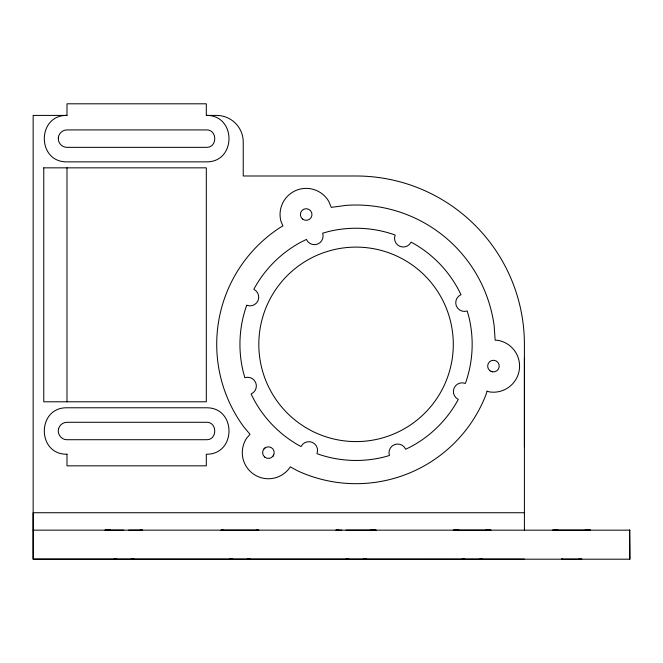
<?xml version="1.0" encoding="UTF-8"?>
<svg xmlns="http://www.w3.org/2000/svg" width="663" height="663" viewBox="0 0 663 663"><rect width="100%" height="100%" fill="white"/><g stroke="black" fill="none" stroke-linecap="round" stroke-linejoin="round"><path stroke-width="0.99" d="M66.988 401.795L66.988 167.838M524.408 530.127L524.408 344.346A168.361 168.361 0 0 0 356.048 175.993L243.238 175.993L243.238 142.089A26.677 26.677 0 0 0 216.561 115.412L206.317 115.412L206.317 103.801L66.988 103.801L66.988 115.412C36.763 114.906 36.763 162.369 66.988 161.855L206.317 161.855C236.542 162.369 236.542 114.906 206.317 115.412M272.883 456.326L273.686 455.042M263.949 448.917L265.059 447.881M140.175 530.168L142.702 530.168L128.713 530.16M223.605 530.168L221.077 530.168L258.81 530.168L256.283 530.176M338.644 530.168L335.95 530.168L341.835 530.176M132.625 559.166L133.992 559.166L131.017 559.166M231.138 559.174L229.779 559.174L232.754 559.174M248.741 559.174L250.1 559.174L247.125 559.174M347.255 559.166L345.887 559.166L348.871 559.174M364.849 559.166L366.208 559.166L363.233 559.166M463.362 559.191L462.003 559.191L464.978 559.199M480.957 559.199L482.324 559.191L479.349 559.191M562.796 559.182L561.437 559.182L581.758 559.182L578.782 559.182M66.988 115.412L33.15 115.412L33.15 559.149L629.85 559.199L629.684 530.102L629.85 559.199M524.408 512.731L33.15 512.731L33.15 559.166L524.408 559.149M110.489 530.16L104.961 530.16L123.832 530.176M33.15 530.151L629.85 530.168M346.003 530.176L376.153 530.168L370.269 530.168M458.821 530.168L453.293 530.176L491.026 530.176L485.507 530.168M558.254 530.176L552.727 530.176L590.46 530.176L584.94 530.176M491.084 371.379L492.543 371.81M524.408 357.78L524.408 446.754M43.766 167.838L43.766 401.795L206.317 401.795L206.317 167.838L43.766 167.838M58.311 137.912C57.797 142.81 62.065 147.451 66.988 147.343L206.317 147.343C217.53 147.832 217.53 129.434 206.317 129.923L66.988 129.923C62.587 129.865 58.609 133.528 58.311 137.912M66.988 454.221L66.988 465.832L206.317 465.832L206.317 454.221C236.542 454.735 236.542 407.273 206.317 407.778L66.988 407.778C36.763 407.273 36.763 454.735 66.988 454.221M58.543 428.862C57.051 434.124 61.518 439.867 66.988 439.71L206.317 439.71C217.53 440.199 217.53 421.801 206.317 422.29L66.988 422.29C63.101 422.256 59.463 425.091 58.543 428.862M487.073 391.203L485.913 394.841A139.329 139.329 0 0 1 297.505 470.78L290.228 466.843L289.905 467.481A26.122 26.122 0 0 1 253.556 474.111A26.122 26.122 0 0 1 246.926 437.762L250.034 434.331L243.835 426.939A139.329 139.329 0 0 1 280.673 227.169L282.877 225.934L280.971 221.367A26.122 26.122 0 0 1 328.765 201.386L331.26 207.362L346.451 205.348A139.329 139.329 0 0 1 494.175 326.039L495.153 340.21L497.523 340.276A26.122 26.122 0 0 1 519.253 370.161A26.122 26.122 0 0 1 489.369 391.883L487.073 391.203M246.769 305.253L245.998 307.342A116.108 116.108 0 0 0 243.296 372.067L244.879 377.728A8.718 8.718 0 0 1 255.794 382.858A8.718 8.718 0 0 1 251.128 393.979L253.738 399.242A116.108 116.108 0 0 0 299.071 445.519L301.043 446.547A8.718 8.718 0 0 1 312.414 442.428A8.718 8.718 0 0 1 316.955 453.625L319.044 454.404A116.108 116.108 0 0 0 383.769 457.105L389.43 455.522A8.718 8.718 0 0 1 394.56 444.608A8.718 8.718 0 0 1 405.681 449.274L410.944 446.663A116.108 116.108 0 0 0 457.221 401.322L458.249 399.358A8.718 8.718 0 0 1 454.13 387.988A8.718 8.718 0 0 1 465.335 383.446L466.106 381.358A116.108 116.108 0 0 0 468.807 316.624L467.224 310.972A8.718 8.718 0 0 1 456.31 305.834A8.718 8.718 0 0 1 460.976 294.712L458.365 289.458A116.108 116.108 0 0 0 413.024 243.18L411.06 242.152A8.718 8.718 0 0 1 399.69 246.271A8.718 8.718 0 0 1 395.148 235.067L393.06 234.296A116.108 116.108 0 0 0 328.334 231.594L322.674 233.177A8.718 8.718 0 0 1 317.536 244.092A8.718 8.718 0 0 1 306.422 239.426L301.159 242.036A116.108 116.108 0 0 0 254.882 287.369L253.854 289.341A8.718 8.718 0 0 1 257.973 300.712A8.718 8.718 0 0 1 246.769 305.253M114.019 559.166L116.647 559.174L114.019 559.166M264.711 457.089A5.81 5.81 0 0 0 274.134 453.6A5.81 5.81 0 0 0 266.402 447.177A5.81 5.81 0 0 0 264.711 457.089M302.601 219.088A5.81 5.81 0 0 0 311.933 215.342A5.81 5.81 0 0 0 304.019 209.135A5.81 5.81 0 0 0 302.601 219.088M489.791 370.592A5.81 5.81 0 0 0 499.181 366.987A5.81 5.81 0 0 0 491.366 360.664A5.81 5.81 0 0 0 489.791 370.592M305.568 427.461A97.246 97.246 0 0 0 453.268 346.509A97.246 97.246 0 0 0 309.314 259.076A97.246 97.246 0 0 0 305.568 427.461"/></g></svg>
